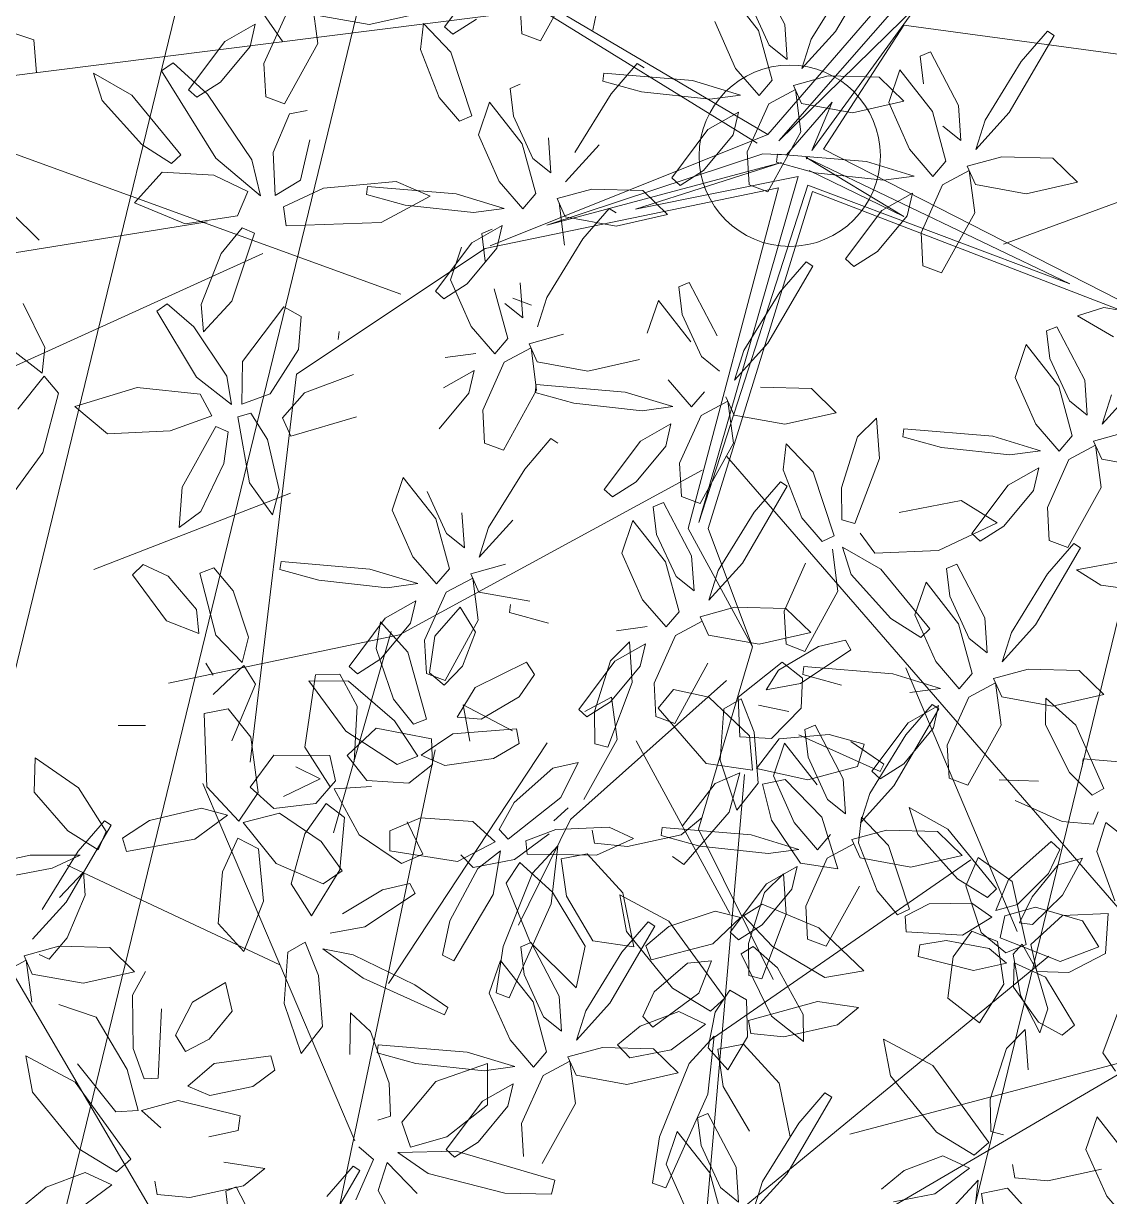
# Model space of a CAD drawing. Header units: millimetres. Extents: x 4980 to 19099, y 3891 to 5773.
# Drawn here: x 10941.43 to 10972.19, y 5034.11 to 5067.31 of the extents above; entities that cross this region are included whole.
import ezdxf

# ---------------------------------------------------------------- set-up
doc = ezdxf.new("R2010")
doc.units = ezdxf.units.MM
doc.layers.add('no3_ahşap gorunus on kalın', color=34, linetype='Continuous', lineweight=20)
doc.layers.add('no3_ölçü tefriş', color=252, linetype='Continuous', lineweight=0)

# ---------------------------------------------------------------- blocks, each defined once
blk = doc.blocks.new('p34')
at = {"color": 44}
for p, q in [((1694.436, -14137.067), (1688.808, -14122.302)), ((1685.654, -14135.103), (1687.026, -14122.623)), ((1691.802, -14130.168), (1697.552, -14123.652)), ((1686.342, -14129.293), (1684.107, -14123.977)), ((1685.85, -14131.036), (1680.9, -14124.728)), ((1694.72, -14136.809), (1705.34, -14126.519)), ((1679.44, -14133.399), (1676.031, -14128.502)), ((1705.965, -14135.169), (1707.275, -14128.65)), ((1676.283, -14137.346), (1673.404, -14131.319)), ((1701.623, -14138.41), (1710.428, -14131.837)), ((1682.755, -14132.766), (1671.775, -14134.094)), ((1687.482, -14137.116), (1682.755, -14132.766)), ((1676.318, -14137.098), (1670.396, -14136.858)), ((1692.198, -14143.891), (1694.497, -14136.818)), ((1692.508, -14144.125), (1694.72, -14136.809)), ((1691.114, -14144.782), (1687.482, -14137.116)), ((1692.508, -14144.125), (1687.589, -14137.234)), ((1682.842, -14144.569), (1676.283, -14137.346)), ((1694.199, -14138.612), (1712.916, -14138.004)), ((1706.176, -14138.29), (1713.856, -14141.038)), ((1691.944, -14144.122), (1688.533, -14138.654)), ((1688.533, -14138.654), (1691.834, -14144.693)), ((1691.834, -14144.693), (1689.564, -14140.991)), ((1689.564, -14140.991), (1691.56, -14145.247)), ((1677.216, -14146.653), (1672.35, -14143.293)), ((1710.391, -14147.209), (1714.509, -14143.47)), ((1692.072, -14144.782), (1691.944, -14144.122)), ((1692.508, -14144.125), (1701.348, -14148.674)), ((1681.141, -14144.583), (1678.323, -14147.141)), ((1691.114, -14144.782), (1681.141, -14144.583)), ((1692.412, -14144.474), (1697.09, -14147.395)), ((1700.697, -14148.791), (1692.412, -14144.474)), ((1691.56, -14145.247), (1681.376, -14144.838)), ((1681.376, -14144.838), (1691.38, -14145.568)), ((1693.827, -14145.686), (1692.072, -14144.782)), ((1683.379, -14145.161), (1673.489, -14159.11)), ((1681.275, -14145.128), (1678.323, -14147.141)), ((1691.245, -14145.741), (1681.275, -14145.128)), ((1690.433, -14153.439), (1692.127, -14145.361)), ((1691.38, -14145.568), (1690.433, -14153.439)), ((1692.127, -14145.361), (1691.165, -14148.417)), ((1691.165, -14148.417), (1691.795, -14145.506)), ((1697.09, -14147.395), (1692.365, -14145.451)), ((1692.365, -14145.451), (1693.827, -14145.686)), ((1689.745, -14157.312), (1691.245, -14145.741)), ((1692.477, -14145.759), (1689.745, -14157.312)), ((1696.426, -14147.139), (1692.477, -14145.759)), ((1672.948, -14146.882), (1669.312, -14149.94)), ((1678.323, -14147.141), (1672.948, -14146.882)), ((1701.348, -14148.674), (1714.309, -14146.676)), ((1696.426, -14147.139), (1697.633, -14158.576)), ((1709.373, -14159.799), (1697.468, -14147.471)), ((1706.751, -14147.489), (1713.483, -14153.476)), ((1701.586, -14148.938), (1711.355, -14156.272)), ((1678.77, -14151.506), (1672.265, -14156.333)), ((1691.075, -14151.353), (1700.732, -14165.701)), ((1705.13, -14151.986), (1709.373, -14159.799))]:
    blk.add_line(p, q, dxfattribs=at)
at = {"color": 68}
for p, q in [((1690.238, -14122.735), (1690.186, -14123.299)), ((1690.186, -14123.299), (1689.295, -14123.599)), ((1684.711, -14124.793), (1685.284, -14123.84)), ((1681.074, -14125.768), (1681.519, -14124.785)), ((1682.866, -14124.778), (1681.801, -14125.667)), ((1688.976, -14125.589), (1689.667, -14125.164)), ((1689.667, -14125.164), (1689.325, -14126.37)), ((1707.299, -14127.572), (1706.194, -14125.302)), ((1678.903, -14126.316), (1677.269, -14125.649)), ((1679.922, -14125.339), (1681.012, -14125.841)), ((1681.801, -14125.667), (1681.074, -14125.768)), ((1688.029, -14126.973), (1688.976, -14125.589)), ((1681.012, -14125.841), (1680.639, -14126.347)), ((1680.639, -14126.347), (1678.903, -14126.316)), ((1689.325, -14126.37), (1688.013, -14128.112)), ((1706.287, -14126.49), (1707.094, -14128.259)), ((1680.385, -14126.889), (1679.849, -14127.968)), ((1681.324, -14128.47), (1680.385, -14126.889)), ((1687.712, -14127.922), (1688.029, -14126.973)), ((1686.147, -14128.698), (1686.38, -14127.164)), ((1686.38, -14127.164), (1687.41, -14127.715)), ((1688.155, -14129.106), (1690.188, -14127.026)), ((1690.491, -14127.284), (1689.854, -14128.445)), ((1690.188, -14127.026), (1690.491, -14127.284)), ((1703.816, -14127.522), (1704.388, -14128.161)), ((1679.849, -14127.968), (1680.352, -14129.678)), ((1687.41, -14127.715), (1687.674, -14129.158)), ((1688.013, -14128.112), (1687.712, -14127.922)), ((1691.425, -14128.564), (1689.852, -14127.893)), ((1704.388, -14128.161), (1703.265, -14128.596)), ((1704.492, -14128.078), (1704.044, -14128.424)), ((1704.987, -14128.966), (1704.492, -14128.078)), ((1705.009, -14128.198), (1706.251, -14128.874)), ((1681.564, -14130.257), (1681.324, -14128.47)), ((1682.001, -14130.04), (1683.549, -14128.504)), ((1683.549, -14128.504), (1683.82, -14128.736)), ((1692.105, -14129.288), (1691.425, -14128.564)), ((1704.044, -14128.424), (1704.133, -14129.884)), ((1704.632, -14128.476), (1704.57, -14128.785)), ((1683.82, -14128.736), (1683.369, -14129.629)), ((1686.713, -14130.086), (1686.147, -14128.698)), ((1687.417, -14130.585), (1688.155, -14129.106)), ((1687.674, -14129.158), (1687.45, -14130.202)), ((1675.098, -14130.847), (1676.139, -14129.606)), ((1676.139, -14129.606), (1676.493, -14129.832)), ((1683.369, -14129.629), (1682.233, -14130.863)), ((1703.386, -14129.355), (1703.285, -14130.469)), ((1676.493, -14129.832), (1676.343, -14130.589)), ((1680.352, -14129.678), (1681.042, -14130.723)), ((1684.031, -14129.676), (1683.299, -14129.929)), ((1683.299, -14129.929), (1684.331, -14130.496)), ((1685.572, -14129.886), (1684.031, -14129.676)), ((1686.415, -14130.294), (1685.572, -14129.886)), ((1681.042, -14130.723), (1681.564, -14130.257)), ((1681.489, -14131.185), (1682.001, -14130.04)), ((1686.349, -14130.665), (1686.415, -14130.294)), ((1687.45, -14130.202), (1686.713, -14130.086)), ((1677.758, -14130.572), (1678.887, -14130.385)), ((1678.339, -14131.055), (1677.758, -14130.572)), ((1678.887, -14130.385), (1680.781, -14130.901)), ((1684.331, -14130.496), (1686.349, -14130.665)), ((1680.781, -14130.901), (1680.717, -14131.273)), ((1682.233, -14130.863), (1681.489, -14131.185)), ((1679.813, -14131.374), (1678.339, -14131.055)), ((1680.717, -14131.273), (1679.813, -14131.374)), ((1681.564, -14131.465), (1682.739, -14131.196)), ((1682.739, -14131.196), (1684.522, -14131.968)), ((1679.451, -14132.209), (1681.192, -14131.446)), ((1681.192, -14131.446), (1681.376, -14131.775)), ((1682.039, -14132.18), (1681.564, -14131.465)), ((1681.376, -14131.775), (1680.764, -14132.41)), ((1684.522, -14131.968), (1684.374, -14132.515)), ((1678.724, -14133.05), (1679.451, -14132.209)), ((1683.445, -14132.658), (1682.039, -14132.18)), ((1680.764, -14132.41), (1679.462, -14133.069)), ((1684.374, -14132.515), (1683.445, -14132.658)), ((1681.018, -14133.025), (1681.463, -14132.675)), ((1681.463, -14132.675), (1682.293, -14133.116)), ((1679.462, -14133.069), (1678.724, -14133.05)), ((1681.985, -14134.71), (1681.018, -14133.025)), ((1682.293, -14133.116), (1683.135, -14134.34))]:
    blk.add_line(p, q, dxfattribs=at)
at = {"color": 66}
for p, q in [((1709.056, -14127.259), (1708.222, -14128.44)), ((1710.011, -14127.055), (1709.056, -14127.259)), ((1709.476, -14128.448), (1710.011, -14127.055)), ((1707.641, -14128.944), (1707.299, -14127.572)), ((1689.852, -14127.893), (1689.702, -14128.17)), ((1689.702, -14128.17), (1690.272, -14128.717)), ((1707.732, -14128.861), (1705.883, -14128.258)), ((1707.094, -14128.259), (1707.641, -14128.944)), ((1689.854, -14128.445), (1688.351, -14130.104)), ((1708.222, -14128.44), (1707.903, -14129.405)), ((1708.46, -14129.501), (1709.476, -14128.448)), ((1690.272, -14128.717), (1691.453, -14129.294)), ((1700.797, -14129.224), (1701.756, -14128.794)), ((1701.756, -14128.794), (1701.364, -14130.323)), ((1704.57, -14128.785), (1705.276, -14129.141)), ((1705.293, -14130.379), (1704.987, -14128.966)), ((1706.251, -14128.874), (1708.67, -14129.595)), ((1707.196, -14129.148), (1706.333, -14128.656)), ((1708.746, -14129.378), (1707.732, -14128.861)), ((1691.453, -14129.294), (1692.105, -14129.288)), ((1699.551, -14130.874), (1700.797, -14129.224)), ((1705.276, -14129.141), (1706.574, -14129.345)), ((1706.574, -14129.345), (1707.196, -14129.148)), ((1707.903, -14129.405), (1708.46, -14129.501)), ((1708.67, -14129.595), (1708.746, -14129.378)), ((1690.18, -14130.065), (1691.078, -14129.79)), ((1691.078, -14129.79), (1692.539, -14130.062)), ((1698.284, -14130.237), (1697.617, -14129.738)), ((1672.087, -14130.966), (1671.902, -14130.222)), ((1688.351, -14130.104), (1687.417, -14130.585)), ((1690.112, -14130.628), (1690.18, -14130.065)), ((1698.948, -14131.205), (1698.284, -14130.237)), ((1708.045, -14130.193), (1708.391, -14129.995)), ((1708.844, -14131.988), (1708.045, -14130.193)), ((1708.391, -14129.995), (1709.057, -14130.621)), ((1676.343, -14130.589), (1675.616, -14131.594)), ((1688.696, -14130.645), (1687.526, -14130.988)), ((1689.872, -14130.835), (1688.696, -14130.645)), ((1691.987, -14131.136), (1690.112, -14130.628)), ((1709.057, -14130.621), (1709.746, -14131.962)), ((1674.972, -14131.821), (1675.098, -14130.847)), ((1690.074, -14131.295), (1689.872, -14130.835)), ((1693.111, -14130.701), (1691.987, -14131.136)), ((1692.766, -14130.964), (1692.855, -14132.424)), ((1699.174, -14132.068), (1699.551, -14130.874)), ((1686.764, -14131.488), (1687.271, -14131.287)), ((1687.271, -14131.287), (1688.052, -14132.266)), ((1687.526, -14130.988), (1688.114, -14131.581)), ((1697.846, -14131.243), (1698.783, -14132.024)), ((1698.783, -14132.024), (1698.948, -14131.205)), ((1675.616, -14131.594), (1674.972, -14131.821)), ((1675.044, -14132.3), (1676.639, -14131.445)), ((1676.639, -14131.445), (1676.878, -14131.79)), ((1687.498, -14134.079), (1686.764, -14131.488)), ((1688.114, -14131.581), (1689.287, -14131.57)), ((1676.878, -14131.79), (1676.379, -14132.479)), ((1674.2, -14132.216), (1673.92, -14132.499)), ((1674.467, -14133.211), (1675.044, -14132.3)), ((1688.052, -14132.266), (1688.726, -14134.221)), ((1699.623, -14132.377), (1699.174, -14132.068)), ((1673.386, -14132.626), (1674.396, -14133.275)), ((1676.379, -14132.479), (1675.201, -14133.212)), ((1674.396, -14133.275), (1673.956, -14133.724)), ((1675.201, -14133.212), (1674.467, -14133.211)), ((1673.956, -14133.724), (1672.241, -14133.452)), ((1677.272, -14133.626), (1677.241, -14134.764)), ((1677.501, -14133.601), (1677.272, -14133.626)), ((1677.89, -14136.095), (1677.501, -14133.601)), ((1688.166, -14133.487), (1688.136, -14134.625)), ((1688.395, -14133.462), (1688.166, -14133.487)), ((1688.785, -14135.956), (1688.395, -14133.462)), ((1684.219, -14133.661), (1683.99, -14133.686)), ((1688.549, -14135.256), (1687.498, -14134.079)), ((1688.726, -14134.221), (1688.549, -14135.256)), ((1688.136, -14134.625), (1688.387, -14136.553)), ((1677.241, -14134.764), (1677.493, -14136.692)), ((1671.792, -14136.131), (1671.058, -14135.243)), ((1671.638, -14136.465), (1672.554, -14135.503)), ((1671.951, -14135.381), (1671.792, -14136.131)), ((1672.554, -14135.503), (1674.621, -14135.305)), ((1674.621, -14135.305), (1674.8, -14135.974)), ((1670.178, -14136.083), (1671.155, -14136.461)), ((1674.8, -14135.974), (1674.036, -14136.66)), ((1675.075, -14136.176), (1674.925, -14136.453)), ((1676.648, -14136.847), (1675.075, -14136.176)), ((1677.814, -14137.507), (1677.89, -14136.095)), ((1670.508, -14137.585), (1671.613, -14136.585)), ((1671.155, -14136.461), (1670.892, -14137.062)), ((1671.613, -14136.585), (1671.927, -14137.595)), ((1674.925, -14136.453), (1675.495, -14137.001)), ((1679.661, -14136.312), (1678.517, -14137.197)), ((1680.634, -14136.398), (1679.661, -14136.312)), ((1679.714, -14137.573), (1680.634, -14136.398)), ((1672.054, -14137.426), (1672.614, -14136.724)), ((1674.036, -14136.66), (1672.481, -14136.956)), ((1672.614, -14136.724), (1673.558, -14137.339)), ((1677.328, -14137.572), (1676.648, -14136.847)), ((1677.493, -14136.692), (1677.814, -14137.507)), ((1675.495, -14137.001), (1676.676, -14137.578)), ((1678.517, -14137.197), (1677.929, -14138.025)), ((1680.409, -14137.146), (1679.38, -14137.964)), ((1672.267, -14138.604), (1672.054, -14137.426)), ((1673.558, -14137.339), (1673.639, -14138.924)), ((1676.676, -14137.578), (1677.328, -14137.572)), ((1678.433, -14138.281), (1679.714, -14137.573)), ((1675.403, -14138.349), (1676.301, -14138.074)), ((1676.301, -14138.074), (1677.762, -14138.346)), ((1677.929, -14138.025), (1678.433, -14138.281)), ((1679.38, -14137.964), (1679.105, -14138.555)), ((1679.105, -14138.555), (1680.052, -14138.253)), ((1675.335, -14138.911), (1675.403, -14138.349)), ((1677.762, -14138.346), (1678.334, -14138.985)), ((1673.639, -14138.924), (1672.934, -14139.129)), ((1677.21, -14139.42), (1675.335, -14138.911)), ((1678.437, -14138.902), (1677.989, -14139.247)), ((1678.932, -14139.79), (1678.437, -14138.902)), ((1678.334, -14138.985), (1677.21, -14139.42)), ((1677.989, -14139.247), (1678.078, -14140.708)), ((1679.829, -14139.082), (1678.955, -14139.021)), ((1678.955, -14139.021), (1680.196, -14139.698)), ((1673.828, -14140.004), (1674.787, -14139.573)), ((1674.787, -14139.573), (1674.396, -14141.103)), ((1677.63, -14140.231), (1677.599, -14141.368)), ((1677.859, -14140.206), (1677.63, -14140.231))]:
    blk.add_line(p, q, dxfattribs=at)
at = {"color": 64}
for p, q in [((1704.133, -14129.884), (1704.797, -14131.22)), ((1700.821, -14131.648), (1701.878, -14130.272)), ((1701.364, -14130.323), (1699.623, -14132.377)), ((1703.285, -14130.469), (1702.057, -14131.672)), ((1704.797, -14131.22), (1705.293, -14130.379)), ((1702.674, -14131.693), (1704.136, -14131.323)), ((1704.136, -14131.323), (1704.878, -14131.515)), ((1710.362, -14131.973), (1712.36, -14131.405)), ((1712.36, -14131.405), (1712.656, -14132.03)), ((1701.005, -14132.25), (1700.821, -14131.648)), ((1702.057, -14131.672), (1701.005, -14132.25)), ((1701.915, -14132.202), (1702.674, -14131.693)), ((1709.636, -14133.084), (1710.362, -14131.973)), ((1709.746, -14131.962), (1709.726, -14132.729)), ((1702.029, -14132.583), (1701.915, -14132.202)), ((1703.958, -14132.208), (1702.029, -14132.583)), ((1709.726, -14132.729), (1708.844, -14131.988)), ((1712.656, -14132.03), (1712.029, -14132.843)), ((1692.855, -14132.424), (1693.519, -14133.76)), ((1700.676, -14132.987), (1701.027, -14132.343)), ((1701.027, -14132.343), (1701.553, -14133.285)), ((1702.946, -14133.155), (1703.323, -14132.77)), ((1703.323, -14132.77), (1704.345, -14133.016)), ((1712.029, -14132.843), (1710.553, -14133.415)), ((1699.172, -14133.181), (1698.827, -14133.333)), ((1701.553, -14133.285), (1701.542, -14135.094)), ((1703.439, -14133.722), (1702.946, -14133.155)), ((1704.345, -14133.016), (1705.111, -14133.791)), ((1706.084, -14134.092), (1706.68, -14133.201)), ((1706.68, -14133.201), (1708.13, -14132.973)), ((1708.13, -14132.973), (1709.159, -14133.168)), ((1708.726, -14134.39), (1709.632, -14133.207)), ((1709.159, -14133.168), (1709.009, -14133.807)), ((1709.632, -14133.207), (1710.124, -14134.144)), ((1710.553, -14133.415), (1709.636, -14133.084)), ((1710.218, -14133.955), (1710.642, -14133.163)), ((1710.642, -14133.163), (1711.681, -14133.597)), ((1698.827, -14133.333), (1698.959, -14134.26)), ((1701.9, -14134.124), (1702.007, -14133.45)), ((1702.007, -14133.45), (1702.804, -14134.026)), ((1711.681, -14133.597), (1712.048, -14135.141)), ((1692.515, -14134.003), (1693.247, -14133.916)), ((1693.247, -14133.916), (1692.648, -14134.852)), ((1704.364, -14134.167), (1703.439, -14133.722)), ((1705.111, -14133.791), (1704.364, -14134.167)), ((1709.009, -14133.807), (1707.601, -14134.295)), ((1710.641, -14135.074), (1710.218, -14133.955)), ((1691.321, -14134.842), (1692.515, -14134.003)), ((1698.959, -14134.26), (1699.644, -14135.657)), ((1702.436, -14135.243), (1701.9, -14134.124)), ((1702.804, -14134.026), (1703.397, -14135.533)), ((1707.601, -14134.295), (1706.084, -14134.092)), ((1710.124, -14134.144), (1709.626, -14135.48)), ((1712.824, -14135.418), (1713.963, -14134.069)), ((1713.963, -14134.069), (1714.22, -14135.158)), ((1693.301, -14134.514), (1693.151, -14134.791)), ((1694.874, -14135.185), (1693.301, -14134.514)), ((1701.126, -14135.14), (1700.758, -14134.372)), ((1708.476, -14135.818), (1708.726, -14134.39)), ((1690.806, -14135.558), (1691.321, -14134.842)), ((1692.648, -14134.852), (1691.036, -14135.857)), ((1693.151, -14134.791), (1693.721, -14135.339)), ((1700.262, -14136.123), (1700.157, -14134.95)), ((1699.374, -14135.205), (1698.635, -14135.483)), ((1699.56, -14135.459), (1699.374, -14135.205)), ((1701.542, -14135.094), (1701.126, -14135.14)), ((1703.03, -14135.736), (1702.436, -14135.243)), ((1711.392, -14135.47), (1710.641, -14135.074)), ((1712.048, -14135.141), (1711.392, -14135.47)), ((1714.22, -14135.158), (1713.439, -14136.689)), ((1691.036, -14135.857), (1690.806, -14135.558)), ((1698.277, -14136.591), (1699.56, -14135.459)), ((1703.397, -14135.533), (1703.03, -14135.736)), ((1704.923, -14135.551), (1703.665, -14136.352)), ((1706.366, -14135.309), (1704.923, -14135.551)), ((1706.757, -14135.718), (1706.366, -14135.309)), ((1709.626, -14135.48), (1708.962, -14136.255)), ((1712.258, -14137.059), (1712.824, -14135.418)), ((1688.709, -14137.368), (1688.785, -14135.956)), ((1699.644, -14135.657), (1700.262, -14136.123)), ((1705.927, -14136.303), (1706.757, -14135.718)), ((1708.962, -14136.255), (1708.476, -14135.818)), ((1714.03, -14136.513), (1715.299, -14135.697)), ((1715.299, -14135.697), (1716.064, -14135.644)), ((1716.064, -14135.644), (1715.411, -14136.594)), ((1667.963, -14136.813), (1668.711, -14136.044)), ((1668.711, -14136.044), (1670.178, -14136.083)), ((1685.969, -14136.037), (1685.82, -14136.314)), ((1687.543, -14136.708), (1685.969, -14136.037)), ((1690.556, -14136.173), (1689.412, -14137.057)), ((1691.529, -14136.259), (1690.556, -14136.173)), ((1690.608, -14137.433), (1691.529, -14136.259)), ((1686.38, -14136.372), (1685.235, -14137.256)), ((1685.82, -14136.314), (1686.39, -14136.862)), ((1687.352, -14136.458), (1686.38, -14136.372)), ((1688.387, -14136.553), (1688.709, -14137.368)), ((1693.628, -14136.687), (1694.527, -14136.412)), ((1703.665, -14136.352), (1704.553, -14136.756)), ((1704.553, -14136.756), (1705.927, -14136.303)), ((1707.172, -14136.345), (1707.573, -14137.254)), ((1708.711, -14137.493), (1707.789, -14136.556)), ((1713.472, -14137.236), (1714.03, -14136.513)), ((1715.411, -14136.594), (1713.702, -14137.561)), ((1669.418, -14137.287), (1667.963, -14136.813)), ((1684.046, -14137.631), (1683.366, -14136.907)), ((1684.211, -14136.752), (1684.532, -14137.567)), ((1686.39, -14136.862), (1687.571, -14137.439)), ((1687.867, -14136.927), (1687.127, -14137.206)), ((1688.223, -14137.432), (1687.543, -14136.708)), ((1688.052, -14137.181), (1687.867, -14136.927)), ((1692.043, -14136.728), (1691.304, -14137.007)), ((1692.229, -14136.982), (1692.043, -14136.728)), ((1693.561, -14137.249), (1693.628, -14136.687)), ((1713.439, -14136.689), (1712.625, -14137.57)), ((1670.892, -14137.062), (1669.418, -14137.287)), ((1682.213, -14137.061), (1683.394, -14137.637)), ((1685.235, -14137.256), (1684.647, -14138.085)), ((1689.412, -14137.057), (1688.823, -14137.886)), ((1691.304, -14137.007), (1690.275, -14137.825)), ((1695.436, -14137.758), (1693.561, -14137.249)), ((1712.625, -14137.57), (1712.258, -14137.059)), ((1713.702, -14137.561), (1713.472, -14137.236)), ((1714.988, -14137.328), (1716.034, -14137.236)), ((1716.034, -14137.236), (1717.007, -14137.729)), ((1670.004, -14138.943), (1670.508, -14137.585)), ((1687.571, -14137.439), (1688.223, -14137.432)), ((1689.328, -14138.142), (1690.608, -14137.433)), ((1705.114, -14137.437), (1703.966, -14137.697)), ((1709.066, -14138.199), (1708.711, -14137.493)), ((1709.83, -14137.432), (1710.381, -14137.303)), ((1709.994, -14139.368), (1709.83, -14137.432)), ((1710.381, -14137.303), (1710.947, -14138.053)), ((1714.752, -14137.813), (1714.988, -14137.328)), ((1683.394, -14137.637), (1684.046, -14137.631)), ((1685.151, -14138.341), (1686.432, -14137.632)), ((1688.823, -14137.886), (1689.328, -14138.142)), ((1690.275, -14137.825), (1690, -14138.416)), ((1712.547, -14138.374), (1712.675, -14137.652)), ((1712.675, -14137.652), (1713.472, -14138.378)), ((1715.4, -14138.193), (1714.752, -14137.813)), ((1682.121, -14138.409), (1683.019, -14138.134)), ((1683.019, -14138.134), (1684.48, -14138.406)), ((1684.647, -14138.085), (1685.151, -14138.341)), ((1686.098, -14138.024), (1685.823, -14138.615)), ((1686.23, -14138.772), (1686.297, -14138.21)), ((1690, -14138.416), (1690.946, -14138.114)), ((1698.422, -14138.035), (1700.841, -14138.756)), ((1700.917, -14138.539), (1699.903, -14138.022)), ((1708.833, -14138.411), (1709.066, -14138.199)), ((1710.947, -14138.053), (1711.192, -14139.518)), ((1716.419, -14138.322), (1715.4, -14138.193)), ((1672.934, -14139.129), (1672.267, -14138.604)), ((1682.053, -14138.971), (1682.121, -14138.409)), ((1684.48, -14138.406), (1685.052, -14139.045)), ((1685.823, -14138.615), (1686.77, -14138.313)), ((1700.841, -14138.756), (1700.917, -14138.539)), ((1701.487, -14138.568), (1701.24, -14139.054)), ((1713.064, -14139.662), (1712.547, -14138.374)), ((1713.472, -14138.378), (1714.037, -14140.097)), ((1714.068, -14139.064), (1713.956, -14138.391)), ((1713.956, -14138.391), (1714.894, -14138.684)), ((1670.402, -14139.461), (1670.004, -14138.943)), ((1671.196, -14138.819), (1670.402, -14139.461)), ((1689.228, -14138.846), (1688.105, -14139.281)), ((1689.332, -14138.763), (1688.884, -14139.108)), ((1689.827, -14139.65), (1689.332, -14138.763)), ((1689.849, -14138.882), (1691.091, -14139.558)), ((1692.572, -14139.545), (1690.723, -14138.943)), ((1701.24, -14139.054), (1700.006, -14138.839)), ((1702.343, -14138.908), (1702.54, -14139.23)), ((1714.894, -14138.684), (1715.935, -14139.924)), ((1681.677, -14139.685), (1679.829, -14139.082)), ((1683.928, -14139.48), (1682.053, -14138.971)), ((1685.052, -14139.045), (1683.928, -14139.48)), ((1685.155, -14138.962), (1684.708, -14139.307)), ((1685.65, -14139.849), (1685.155, -14138.962)), ((1686.547, -14139.142), (1685.673, -14139.081)), ((1688.396, -14139.744), (1686.547, -14139.142)), ((1688.884, -14139.108), (1688.973, -14140.569)), ((1692.867, -14139.229), (1692.836, -14140.366)), ((1693.096, -14139.204), (1692.867, -14139.229)), ((1693.485, -14141.698), (1693.096, -14139.204)), ((1702.54, -14139.23), (1703.441, -14138.976)), ((1714.932, -14139.954), (1714.068, -14139.064)), ((1683.85, -14139.46), (1683.819, -14140.597)), ((1684.079, -14139.435), (1683.85, -14139.46)), ((1684.468, -14141.929), (1684.079, -14139.435)), ((1684.708, -14139.307), (1684.796, -14140.768)), ((1693.586, -14140.062), (1692.572, -14139.545)), ((1700.415, -14139.392), (1699.544, -14140.179)), ((1701.248, -14139.447), (1700.415, -14139.392)), ((1700.599, -14140.479), (1701.248, -14139.447)), ((1701.826, -14139.985), (1702.454, -14139.583)), ((1710.787, -14140.275), (1709.994, -14139.368)), ((1711.192, -14139.518), (1710.787, -14140.275)), ((1682.691, -14140.201), (1681.677, -14139.685)), ((1689.409, -14140.261), (1688.396, -14139.744)), ((1690.133, -14141.064), (1689.827, -14139.65)), ((1701.216, -14140.656), (1701.596, -14139.676)), ((1701.596, -14139.676), (1702.024, -14141.273)), ((1713.656, -14140.273), (1713.064, -14139.662)), ((1682.615, -14140.419), (1682.691, -14140.201)), ((1689.333, -14140.479), (1689.409, -14140.261)), ((1702.35, -14140.915), (1701.826, -14139.985)), ((1714.037, -14140.097), (1713.656, -14140.273)), ((1670.648, -14140.517), (1670.379, -14140.941)), ((1683.819, -14140.597), (1684.07, -14142.525)), ((1688.973, -14140.569), (1689.637, -14141.905)), ((1710.947, -14140.612), (1711.149, -14140.294)), ((1711.149, -14140.294), (1711.999, -14140.532)), ((1711.999, -14140.532), (1713.196, -14141.367)), ((1684.796, -14140.768), (1685.46, -14142.104)), ((1712.444, -14141.783), (1710.947, -14140.612)), ((1670.379, -14140.941), (1670.877, -14142.023)), ((1689.637, -14141.905), (1690.133, -14141.064)), ((1670.877, -14142.023), (1671.814, -14142.803)), ((1681.653, -14142.01), (1681.503, -14142.287)), ((1683.226, -14142.681), (1681.653, -14142.01)), ((1687.212, -14142.232), (1686.239, -14142.146)), ((1686.291, -14143.406), (1687.212, -14142.232)), ((1667.041, -14142.803), (1667.087, -14142.407)), ((1667.087, -14142.407), (1668.406, -14142.289)), ((1668.406, -14142.289), (1670.62, -14142.611)), ((1672.35, -14143.293), (1669.101, -14142.57)), ((1681.503, -14142.287), (1682.073, -14142.834)), ((1669.901, -14143.33), (1667.041, -14142.803)), ((1670.62, -14142.611), (1671.541, -14143.118)), ((1672.654, -14143.156), (1672.205, -14142.847)), ((1675.433, -14142.781), (1675.283, -14143.058)), ((1677.006, -14143.452), (1675.433, -14142.781)), ((1680.019, -14142.917), (1678.875, -14143.801)), ((1680.992, -14143.003), (1680.019, -14142.917)), ((1682.073, -14142.834), (1683.254, -14143.411)), ((1683.906, -14143.405), (1683.226, -14142.681)), ((1687.726, -14142.701), (1686.987, -14142.979)), ((1687.912, -14142.955), (1687.726, -14142.701)), ((1671.541, -14143.118), (1669.901, -14143.33)), ((1675.283, -14143.058), (1675.853, -14143.606)), ((1675.419, -14142.964), (1675.992, -14143.603)), ((1680.071, -14144.177), (1680.992, -14143.003)), ((1686.987, -14142.979), (1685.958, -14143.797)), ((1686.629, -14144.086), (1687.912, -14142.955)), ((1670.213, -14143.7), (1671.205, -14143.304)), ((1671.205, -14143.304), (1671.52, -14143.981)), ((1674.868, -14144.038), (1672.993, -14143.53)), ((1677.686, -14144.176), (1677.006, -14143.452)), ((1677.85, -14143.296), (1678.172, -14144.111)), ((1681.506, -14143.472), (1680.767, -14143.75)), ((1681.692, -14143.726), (1681.506, -14143.472)), ((1669.162, -14144.725), (1670.213, -14143.7)), ((1675.992, -14143.603), (1674.868, -14144.038)), ((1675.853, -14143.606), (1677.034, -14144.182)), ((1678.875, -14143.801), (1678.287, -14144.63)), ((1680.767, -14143.75), (1679.738, -14144.568)), ((1680.409, -14144.857), (1681.692, -14143.726)), ((1671.52, -14143.981), (1670.683, -14145.224)), ((1672.203, -14143.96), (1671.858, -14144.112)), ((1671.858, -14144.112), (1671.99, -14145.039)), ((1677.034, -14144.182), (1677.686, -14144.176)), ((1678.791, -14144.886), (1680.071, -14144.177)), ((1679.738, -14144.568), (1679.463, -14145.16)), ((1669.279, -14145.887), (1669.162, -14144.725)), ((1675.76, -14144.954), (1676.659, -14144.679)), ((1676.659, -14144.679), (1678.119, -14144.95)), ((1678.287, -14144.63), (1678.791, -14144.886)), ((1679.463, -14145.16), (1680.409, -14144.857)), ((1670.683, -14145.224), (1669.279, -14145.887)), ((1671.99, -14145.039), (1672.675, -14146.436)), ((1675.693, -14145.516), (1675.76, -14144.954)), ((1678.119, -14144.95), (1678.692, -14145.59)), ((1677.568, -14146.025), (1675.693, -14145.516)), ((1678.795, -14145.506), (1678.347, -14145.852)), ((1679.29, -14146.394), (1678.795, -14145.506)), ((1672.521, -14145.896), (1672.49, -14147.033)), ((1672.75, -14145.871), (1672.521, -14145.896)), ((1673.139, -14148.365), (1672.75, -14145.871)), ((1678.347, -14145.852), (1678.436, -14147.313)), ((1680.187, -14145.686), (1679.313, -14145.626)), ((1679.313, -14145.626), (1680.554, -14146.302)), ((1669.034, -14146.453), (1669.379, -14146.214)), ((1669.379, -14146.214), (1670.068, -14146.713)), ((1669.889, -14148.048), (1669.034, -14146.453)), ((1672.675, -14146.436), (1673.293, -14146.902)), ((1679.596, -14147.808), (1679.29, -14146.394)), ((1668.178, -14146.749), (1669.183, -14147.476)), ((1670.068, -14146.713), (1670.801, -14147.891)), ((1676.427, -14146.768), (1674.984, -14147.01)), ((1676.818, -14147.177), (1676.427, -14146.768)), ((1672.49, -14147.033), (1672.742, -14148.961)), ((1674.984, -14147.01), (1673.725, -14147.811)), ((1675.987, -14147.762), (1676.818, -14147.177)), ((1669.183, -14147.476), (1669.41, -14148.12)), ((1670.801, -14147.891), (1670.8, -14148.625)), ((1673.725, -14147.811), (1674.614, -14148.215)), ((1674.614, -14148.215), (1675.987, -14147.762)), ((1676.785, -14148.579), (1676.753, -14147.704)), ((1677.85, -14148.015), (1677.233, -14147.804)), ((1677.233, -14147.804), (1677.633, -14148.713)), ((1670.8, -14148.625), (1669.889, -14148.048)), ((1670.324, -14148.446), (1670.175, -14148.723)), ((1671.898, -14149.117), (1670.324, -14148.446)), ((1673.063, -14149.776), (1673.139, -14148.365)), ((1670.175, -14148.723), (1670.744, -14149.27)), ((1670.216, -14149.706), (1670.864, -14148.697)), ((1670.864, -14148.697), (1671.313, -14149.137)), ((1674.911, -14148.582), (1673.766, -14149.466)), ((1675.883, -14148.668), (1674.911, -14148.582)), ((1674.963, -14149.842), (1675.883, -14148.668)), ((1671.313, -14149.137), (1671.041, -14150.851)), ((1672.577, -14149.841), (1671.898, -14149.117)), ((1672.742, -14148.961), (1673.063, -14149.776)), ((1676.398, -14149.137), (1675.658, -14149.415)), ((1676.212, -14149.009), (1675.749, -14151.491)), ((1670.744, -14149.27), (1671.925, -14149.847)), ((1673.766, -14149.466), (1673.178, -14150.295)), ((1675.658, -14149.415), (1674.63, -14150.233)), ((1671.925, -14149.847), (1672.577, -14149.841)), ((1674.63, -14150.233), (1674.355, -14150.825)), ((1671.551, -14150.344), (1673.011, -14150.615)), ((1673.178, -14150.295), (1673.683, -14150.55)), ((1674.355, -14150.825), (1675.301, -14150.522)), ((1673.011, -14150.615), (1673.583, -14151.255)), ((1673.687, -14151.171), (1673.239, -14151.517)), ((1674.182, -14152.059), (1673.687, -14151.171)), ((1673.239, -14151.517), (1673.327, -14152.977))]:
    blk.add_line(p, q, dxfattribs=at)
at = {"color": 62}
for p, q in [((1706.693, -14136.245), (1706.151, -14137.55)), ((1706.725, -14137.12), (1706.693, -14136.245)), ((1706.32, -14139.022), (1706.725, -14137.12)), ((1707.573, -14137.254), (1708.833, -14138.411)), ((1704.734, -14138.111), (1705.114, -14137.437)), ((1706.151, -14137.55), (1705.689, -14140.032)), ((1717.007, -14137.729), (1716.419, -14138.322)), ((1703.441, -14138.976), (1704.734, -14138.111)), ((1704.196, -14138.439), (1704.165, -14139.576)), ((1704.425, -14138.414), (1704.196, -14138.439)), ((1704.814, -14140.908), (1704.425, -14138.414)), ((1705.913, -14140.084), (1706.32, -14139.022)), ((1702.454, -14139.583), (1703.798, -14140.247)), ((1704.165, -14139.576), (1704.416, -14141.504)), ((1707.24, -14139.93), (1707.316, -14139.582)), ((1707.316, -14139.582), (1708.316, -14139.555)), ((1708.316, -14139.555), (1709.94, -14139.971)), ((1709.326, -14140.566), (1707.24, -14139.93)), ((1715.935, -14139.924), (1715.651, -14140.233)), ((1693.51, -14140.28), (1693.586, -14140.062)), ((1703.798, -14140.247), (1704.641, -14141.55)), ((1705.689, -14140.032), (1705.913, -14140.084)), ((1709.94, -14139.971), (1710.576, -14140.474)), ((1715.651, -14140.233), (1714.932, -14139.954)), ((1692.836, -14140.366), (1693.088, -14142.294)), ((1710.576, -14140.474), (1709.326, -14140.566)), ((1701.191, -14142.894), (1701.216, -14140.656)), ((1703.505, -14141.82), (1702.35, -14140.915)), ((1704.738, -14142.319), (1704.814, -14140.908)), ((1709.724, -14140.847), (1708.264, -14141.905)), ((1710.381, -14141.086), (1709.724, -14140.847)), ((1701.999, -14140.989), (1701.849, -14141.266)), ((1701.849, -14141.266), (1702.419, -14141.813)), ((1703.572, -14141.66), (1701.999, -14140.989)), ((1706.585, -14141.125), (1705.441, -14142.009)), ((1707.558, -14141.211), (1706.585, -14141.125)), ((1706.638, -14142.385), (1707.558, -14141.211)), ((1709.787, -14142.189), (1710.381, -14141.086)), ((1710.662, -14141.231), (1711.019, -14141.112)), ((1711.104, -14143.144), (1710.662, -14141.231)), ((1711.019, -14141.112), (1711.537, -14141.86)), ((1702.024, -14141.273), (1701.881, -14144.178)), ((1704.641, -14141.55), (1703.505, -14141.82)), ((1704.416, -14141.504), (1704.738, -14142.319)), ((1713.196, -14141.367), (1713.529, -14142.025)), ((1684.392, -14143.34), (1684.468, -14141.929)), ((1690.67, -14141.779), (1690.521, -14142.056)), ((1692.243, -14142.45), (1690.67, -14141.779)), ((1693.409, -14143.109), (1693.485, -14141.698)), ((1695.257, -14141.915), (1694.112, -14142.799)), ((1702.419, -14141.813), (1703.6, -14142.39)), ((1704.252, -14142.384), (1703.572, -14141.66)), ((1706.976, -14143.065), (1708.258, -14141.934)), ((1708.264, -14141.905), (1707.316, -14143.481)), ((1708.072, -14141.68), (1707.333, -14141.958)), ((1708.258, -14141.934), (1708.072, -14141.68)), ((1711.537, -14141.86), (1711.955, -14143.309)), ((1713.529, -14142.025), (1712.444, -14141.783)), ((1690.521, -14142.056), (1691.09, -14142.603)), ((1695.309, -14143.175), (1696.229, -14142.001)), ((1705.441, -14142.009), (1704.853, -14142.838)), ((1707.333, -14141.958), (1706.304, -14142.776)), ((1708.521, -14143.442), (1709.787, -14142.189)), ((1714.154, -14142.358), (1715.034, -14142.128)), ((1715.034, -14142.128), (1716.539, -14142.232)), ((1716.539, -14142.232), (1717.184, -14142.627)), ((1684.07, -14142.525), (1684.392, -14143.34)), ((1692.923, -14143.174), (1692.243, -14142.45)), ((1693.088, -14142.294), (1693.409, -14143.109)), ((1703.6, -14142.39), (1704.252, -14142.384)), ((1705.357, -14143.093), (1706.638, -14142.385)), ((1714.144, -14142.735), (1714.154, -14142.358)), ((1691.09, -14142.603), (1692.271, -14143.18)), ((1694.112, -14142.799), (1693.524, -14143.628)), ((1696.004, -14142.748), (1694.975, -14143.566)), ((1695.647, -14143.855), (1696.929, -14142.724)), ((1701.483, -14144.185), (1701.191, -14142.894)), ((1702.327, -14143.162), (1703.225, -14142.886)), ((1703.225, -14142.886), (1704.686, -14143.158)), ((1704.853, -14142.838), (1705.357, -14143.093)), ((1706.304, -14142.776), (1706.029, -14143.368)), ((1716.093, -14142.974), (1714.144, -14142.735)), ((1717.184, -14142.627), (1716.093, -14142.974)), ((1685.095, -14143.03), (1684.507, -14143.859)), ((1692.271, -14143.18), (1692.923, -14143.174)), ((1694.028, -14143.883), (1695.309, -14143.175)), ((1704.686, -14143.158), (1705.258, -14143.797)), ((1711.805, -14144.05), (1711.104, -14143.144)), ((1683.254, -14143.411), (1683.906, -14143.405)), ((1694.975, -14143.566), (1694.7, -14144.158)), ((1707.316, -14143.481), (1708.521, -14143.442)), ((1711.955, -14143.309), (1711.805, -14144.05)), ((1681.98, -14144.183), (1682.879, -14143.907)), ((1682.879, -14143.907), (1684.339, -14144.179)), ((1684.507, -14143.859), (1685.011, -14144.114)), ((1685.958, -14143.797), (1685.683, -14144.389)), ((1690.998, -14143.952), (1691.896, -14143.677)), ((1691.896, -14143.677), (1693.357, -14143.948)), ((1693.524, -14143.628), (1694.028, -14143.883)), ((1694.7, -14144.158), (1695.647, -14143.855)), ((1704.134, -14144.232), (1702.259, -14143.724)), ((1705.258, -14143.797), (1704.134, -14144.232)), ((1705.361, -14143.714), (1704.913, -14144.06)), ((1705.856, -14144.602), (1705.361, -14143.714)), ((1708.601, -14144.497), (1706.753, -14143.894)), ((1714.353, -14145.55), (1715.553, -14143.855)), ((1715.553, -14143.855), (1716.176, -14144.156)), ((1681.913, -14144.745), (1681.98, -14144.183)), ((1684.339, -14144.179), (1684.912, -14144.818)), ((1690.93, -14144.514), (1690.998, -14143.952)), ((1693.357, -14143.948), (1693.929, -14144.588)), ((1701.881, -14144.178), (1701.483, -14144.185)), ((1704.913, -14144.06), (1705.002, -14145.52)), ((1709.204, -14144.484), (1710.162, -14144.053)), ((1710.162, -14144.053), (1709.771, -14145.583)), ((1716.176, -14144.156), (1716.196, -14145.183)), ((1692.805, -14145.023), (1690.93, -14144.514)), ((1691.807, -14144.554), (1691.776, -14145.691)), ((1692.036, -14144.529), (1691.807, -14144.554)), ((1692.425, -14147.023), (1692.036, -14144.529)), ((1693.929, -14144.588), (1692.805, -14145.023)), ((1694.032, -14144.504), (1693.584, -14144.85)), ((1694.527, -14145.392), (1694.032, -14144.504)), ((1709.615, -14145.014), (1708.601, -14144.497)), ((1683.788, -14145.253), (1681.913, -14144.745)), ((1684.912, -14144.818), (1683.788, -14145.253)), ((1685.015, -14144.735), (1684.567, -14145.081)), ((1686.407, -14144.915), (1685.533, -14144.855)), ((1685.533, -14144.855), (1686.774, -14145.531)), ((1688.255, -14145.518), (1686.407, -14144.915)), ((1693.584, -14144.85), (1693.673, -14146.31)), ((1695.424, -14144.684), (1694.55, -14144.624)), ((1694.55, -14144.624), (1695.791, -14145.3)), ((1697.273, -14145.287), (1695.424, -14144.684)), ((1684.567, -14145.081), (1684.656, -14146.541)), ((1709.539, -14145.231), (1709.615, -14145.014)), ((1711.431, -14145.614), (1711.577, -14145.243)), ((1716.196, -14145.183), (1715.404, -14146.554)), ((1686.774, -14145.531), (1689.193, -14146.252)), ((1689.269, -14146.035), (1688.255, -14145.518)), ((1694.833, -14146.806), (1694.527, -14145.392)), ((1695.791, -14145.3), (1698.21, -14146.021)), ((1712.488, -14145.313), (1713.866, -14145.927)), ((1714.482, -14146.871), (1714.353, -14145.55)), ((1682.035, -14146.289), (1680.187, -14145.686)), ((1685.816, -14147.036), (1685.51, -14145.623)), ((1691.776, -14145.691), (1692.028, -14147.62)), ((1713.178, -14146.512), (1711.431, -14145.614)), ((1689.193, -14146.252), (1689.269, -14146.035)), ((1713.866, -14145.927), (1714.33, -14146.537)), ((1715.316, -14146.301), (1716.398, -14145.989)), ((1716.398, -14145.989), (1717.651, -14146.962)), ((1680.554, -14146.302), (1682.973, -14147.023)), ((1683.049, -14146.806), (1682.035, -14146.289)), ((1684.656, -14146.541), (1685.32, -14147.877)), ((1693.673, -14146.31), (1694.337, -14147.646)), ((1714.33, -14146.537), (1713.178, -14146.512)), ((1715.404, -14146.554), (1714.482, -14146.871)), ((1715.481, -14147.184), (1715.316, -14146.301)), ((1667.195, -14146.953), (1667.421, -14146.6)), ((1667.421, -14146.6), (1668.178, -14146.749)), ((1682.202, -14147.635), (1683.396, -14146.796)), ((1682.973, -14147.023), (1683.049, -14146.806)), ((1683.396, -14146.796), (1684.129, -14146.708)), ((1684.129, -14146.708), (1683.53, -14147.645)), ((1694.337, -14147.646), (1694.833, -14146.806)), ((1668.436, -14147.994), (1667.195, -14146.953)), ((1685.32, -14147.877), (1685.816, -14147.036)), ((1689.61, -14147.104), (1689.461, -14147.381)), ((1691.184, -14147.775), (1689.61, -14147.104)), ((1692.349, -14148.435), (1692.425, -14147.023)), ((1694.197, -14147.24), (1693.052, -14148.124)), ((1695.169, -14147.326), (1694.197, -14147.24)), ((1713.239, -14147.728), (1714.163, -14147.235)), ((1714.163, -14147.235), (1714.447, -14147.826)), ((1714.592, -14148.459), (1714.557, -14146.969)), ((1714.557, -14146.969), (1715.527, -14147.391)), ((1716.513, -14147.792), (1715.481, -14147.184)), ((1717.651, -14146.962), (1717.346, -14147.63)), ((1678.436, -14147.313), (1679.1, -14148.649)), ((1689.461, -14147.381), (1690.03, -14147.929)), ((1694.249, -14148.5), (1695.169, -14147.326)), ((1715.527, -14147.391), (1715.976, -14148.744)), ((1678.614, -14148.049), (1679.513, -14147.773)), ((1679.1, -14148.649), (1679.596, -14147.808)), ((1679.513, -14147.773), (1680.973, -14148.045)), ((1681.687, -14148.351), (1682.202, -14147.635)), ((1683.53, -14147.645), (1681.917, -14148.65)), ((1691.863, -14148.499), (1691.184, -14147.775)), ((1692.028, -14147.62), (1692.349, -14148.435)), ((1695.684, -14147.795), (1694.944, -14148.074)), ((1695.869, -14148.049), (1695.684, -14147.795)), ((1712.252, -14148.813), (1713.239, -14147.728)), ((1714.447, -14147.826), (1713.655, -14149.089)), ((1717.346, -14147.63), (1716.513, -14147.792)), ((1669.41, -14148.12), (1668.436, -14147.994)), ((1678.772, -14148.952), (1677.85, -14148.015)), ((1678.546, -14148.611), (1678.614, -14148.049)), ((1690.03, -14147.929), (1691.211, -14148.505)), ((1693.052, -14148.124), (1692.464, -14148.953)), ((1694.587, -14149.181), (1695.869, -14148.049)), ((1711.2, -14148.02), (1711.845, -14148.414)), ((1666.997, -14148.615), (1668.023, -14148.565)), ((1668.023, -14148.565), (1668.726, -14148.827)), ((1681.917, -14148.65), (1681.687, -14148.351)), ((1682.411, -14148.753), (1683.291, -14148.523)), ((1683.291, -14148.523), (1684.796, -14148.627)), ((1691.211, -14148.505), (1691.863, -14148.499)), ((1692.969, -14149.209), (1694.249, -14148.5)), ((1715.292, -14149.728), (1714.592, -14148.459)), ((1666.521, -14149.301), (1666.997, -14148.615)), ((1668.289, -14150.142), (1669.805, -14148.893)), ((1668.726, -14148.827), (1668.579, -14149.346)), ((1669.805, -14148.893), (1670.088, -14149.173)), ((1677.633, -14148.713), (1678.894, -14149.87)), ((1677.898, -14148.713), (1677.868, -14149.85)), ((1678.127, -14148.688), (1677.898, -14148.713)), ((1678.517, -14151.182), (1678.127, -14148.688)), ((1680.422, -14149.119), (1678.546, -14148.611)), ((1681.545, -14148.684), (1680.422, -14149.119)), ((1682.401, -14149.13), (1682.411, -14148.753)), ((1684.796, -14148.627), (1685.441, -14149.022)), ((1693.915, -14148.892), (1693.641, -14149.483)), ((1712.346, -14149.882), (1712.252, -14148.813)), ((1715.976, -14148.744), (1715.944, -14149.764)), ((1670.088, -14149.173), (1669.663, -14149.982)), ((1676.584, -14149.391), (1676.398, -14149.137)), ((1679.127, -14149.658), (1678.772, -14148.952)), ((1680.97, -14149.376), (1681.66, -14148.951)), ((1681.66, -14148.951), (1681.318, -14150.157)), ((1684.35, -14149.37), (1682.401, -14149.13)), ((1685.441, -14149.022), (1684.35, -14149.37)), ((1689.938, -14149.277), (1690.836, -14149.002)), ((1690.836, -14149.002), (1692.297, -14149.274)), ((1692.464, -14148.953), (1692.969, -14149.209)), ((1693.641, -14149.483), (1694.587, -14149.181)), ((1713.655, -14149.089), (1712.346, -14149.882)), ((1667.564, -14149.618), (1666.521, -14149.301)), ((1668.579, -14149.346), (1667.564, -14149.618)), ((1675.301, -14150.522), (1676.584, -14149.391)), ((1680.023, -14150.76), (1680.97, -14149.376)), ((1682.168, -14149.344), (1681.719, -14149.88)), ((1689.87, -14149.839), (1689.938, -14149.277)), ((1692.297, -14149.274), (1692.869, -14149.913)), ((1669.711, -14151.349), (1670.216, -14149.706)), ((1678.894, -14149.87), (1679.127, -14149.658)), ((1681.719, -14149.88), (1682.213, -14151.614)), ((1685.331, -14149.847), (1685.102, -14149.872)), ((1685.72, -14152.341), (1685.331, -14149.847)), ((1691.745, -14150.348), (1689.87, -14149.839)), ((1692.973, -14149.83), (1692.525, -14150.175)), ((1693.468, -14150.717), (1692.973, -14149.83)), ((1715.944, -14149.764), (1715.292, -14149.728)), ((1667.812, -14151.191), (1668.289, -14150.142)), ((1669.663, -14149.982), (1668.556, -14151.005)), ((1681.318, -14150.157), (1680.006, -14151.9)), ((1692.869, -14149.913), (1691.745, -14150.348)), ((1692.525, -14150.175), (1692.613, -14151.636)), ((1694.364, -14150.01), (1693.49, -14149.949)), ((1693.49, -14149.949), (1694.731, -14150.625)), ((1713.193, -14150.27), (1713.925, -14150.182)), ((1713.925, -14150.182), (1713.326, -14151.119)), ((1670.652, -14150.619), (1671.551, -14150.344)), ((1675.974, -14151.543), (1676.381, -14150.481)), ((1683.745, -14151.899), (1683.001, -14150.28)), ((1671.041, -14150.851), (1670.154, -14152.377)), ((1670.584, -14151.181), (1670.652, -14150.619)), ((1679.705, -14151.709), (1680.023, -14150.76)), ((1668.556, -14151.005), (1667.812, -14151.191)), ((1672.459, -14151.69), (1670.584, -14151.181)), ((1678.44, -14152.594), (1678.517, -14151.182)), ((1670.154, -14152.377), (1669.711, -14151.349)), ((1675.078, -14151.351), (1674.204, -14151.291)), ((1674.204, -14151.291), (1675.445, -14151.967)), ((1676.927, -14151.954), (1675.078, -14151.351)), ((1675.701, -14151.263), (1675.552, -14151.54)), ((1675.552, -14151.54), (1676.122, -14152.088)), ((1677.275, -14151.934), (1675.701, -14151.263)), ((1675.749, -14151.491), (1675.974, -14151.543)), ((1680.288, -14151.399), (1679.143, -14152.283)), ((1681.26, -14151.485), (1680.288, -14151.399)), ((1680.34, -14152.659), (1681.26, -14151.485)), ((1678.119, -14151.779), (1678.44, -14152.594)), ((1680.006, -14151.9), (1679.705, -14151.709)), ((1682.213, -14151.614), (1683.369, -14153.044)), ((1674.487, -14153.473), (1674.182, -14152.059)), ((1675.445, -14151.967), (1677.865, -14152.688)), ((1676.122, -14152.088), (1677.303, -14152.664)), ((1677.94, -14152.471), (1676.927, -14151.954)), ((1677.955, -14152.658), (1677.275, -14151.934)), ((1680.678, -14153.34), (1681.961, -14152.208)), ((1681.775, -14151.954), (1681.035, -14152.233)), ((1681.961, -14152.208), (1681.775, -14151.954)), ((1683.369, -14153.044), (1683.745, -14151.899)), ((1674.267, -14152.955), (1674.958, -14152.529)), ((1674.958, -14152.529), (1674.615, -14153.736)), ((1677.865, -14152.688), (1677.94, -14152.471)), ((1679.143, -14152.283), (1678.555, -14153.112)), ((1681.035, -14152.233), (1680.007, -14153.051)), ((1682.905, -14152.422), (1682.755, -14152.699)), ((1684.478, -14153.093), (1682.905, -14152.422)), ((1688.464, -14152.644), (1687.491, -14152.558)), ((1677.303, -14152.664), (1677.955, -14152.658)), ((1679.06, -14153.368), (1680.34, -14152.659)), ((1682.755, -14152.699), (1683.325, -14153.247)), ((1687.544, -14153.818), (1688.464, -14152.644)), ((1671.517, -14153.284), (1671.935, -14153.146)), ((1671.935, -14153.146), (1672.437, -14153.723)), ((1673.32, -14154.338), (1674.267, -14152.955)), ((1673.327, -14152.977), (1673.991, -14154.313)), ((1676.029, -14153.436), (1676.928, -14153.161)), ((1676.928, -14153.161), (1678.388, -14153.433)), ((1678.555, -14153.112), (1679.06, -14153.368)), ((1680.007, -14153.051), (1679.732, -14153.642)), ((1685.158, -14153.817), (1684.478, -14153.093)), ((1688.978, -14153.113), (1688.239, -14153.392)), ((1689.164, -14153.367), (1688.978, -14153.113)), ((1671.803, -14154.85), (1671.517, -14153.284)), ((1673.991, -14154.313), (1674.487, -14153.473)), ((1675.961, -14153.998), (1676.029, -14153.436)), ((1678.388, -14153.433), (1678.96, -14154.072)), ((1679.732, -14153.642), (1680.678, -14153.34)), ((1683.325, -14153.247), (1684.506, -14153.823)), ((1687.882, -14154.499), (1689.164, -14153.367)), ((1672.437, -14153.723), (1672.747, -14154.9)), ((1674.615, -14153.736), (1673.303, -14155.478)), ((1677.837, -14154.507), (1675.961, -14153.998)), ((1678.96, -14154.072), (1677.837, -14154.507)), ((1679.064, -14153.989), (1678.616, -14154.334)), ((1679.559, -14154.876), (1679.064, -14153.989)), ((1680.455, -14154.169), (1679.581, -14154.108)), ((1679.581, -14154.108), (1680.823, -14154.784)), ((1682.304, -14154.771), (1680.455, -14154.169)), ((1673.002, -14155.287), (1673.32, -14154.338)), ((1678.616, -14154.334), (1678.705, -14155.795)), ((1683.233, -14154.595), (1684.131, -14154.32)), ((1669.507, -14155.911), (1669.974, -14154.874)), ((1669.974, -14154.874), (1671.14, -14154.741)), ((1671.14, -14154.741), (1671.974, -14155.085)), ((1672.494, -14155.54), (1671.803, -14154.85)), ((1676.318, -14154.822), (1676.547, -14155.91)), ((1679.865, -14156.29), (1679.559, -14154.876)), ((1680.823, -14154.784), (1683.242, -14155.506)), ((1683.317, -14155.288), (1682.304, -14154.771)), ((1683.165, -14155.157), (1683.233, -14154.595)), ((1671.974, -14155.085), (1671.863, -14155.856)), ((1672.747, -14154.9), (1672.494, -14155.54)), ((1673.303, -14155.478), (1673.002, -14155.287)), ((1675.592, -14156.833), (1675.857, -14155.397)), ((1671.863, -14155.856), (1670.734, -14156.315)), ((1673.012, -14156.164), (1672.7, -14155.611)), ((1672.7, -14155.611), (1673.642, -14155.743)), ((1673.642, -14155.743), (1674.972, -14156.661)), ((1676.992, -14156.703), (1678.138, -14155.723)), ((1678.138, -14155.723), (1678.875, -14155.553)), ((1678.875, -14155.553), (1678.341, -14156.566)), ((1678.705, -14155.795), (1679.369, -14157.131)), ((1670.734, -14156.315), (1669.507, -14155.911)), ((1671.733, -14157.713), (1671.985, -14155.906)), ((1671.985, -14155.906), (1672.615, -14155.885)), ((1672.615, -14155.885), (1673.065, -14156.674)), ((1674.072, -14156.809), (1673.012, -14156.164)), ((1671.624, -14156.377), (1670.539, -14156.848)), ((1671.953, -14156.552), (1671.624, -14156.377)), ((1679.369, -14157.131), (1679.865, -14156.29)), ((1670.539, -14156.848), (1669.638, -14157.633)), ((1671.362, -14157.106), (1671.953, -14156.552)), ((1673.065, -14156.674), (1673.005, -14158.062)), ((1674.811, -14156.956), (1674.072, -14156.809)), ((1674.972, -14156.661), (1674.811, -14156.956)), ((1675.727, -14157.705), (1675.592, -14156.833)), ((1676.525, -14157.484), (1676.992, -14156.703)), ((1678.341, -14156.566), (1676.782, -14157.76)), ((1670.347, -14157.695), (1671.362, -14157.106)), ((1677.463, -14156.99), (1677.234, -14157.015)), ((1677.853, -14159.484), (1677.463, -14156.99)), ((1676.782, -14157.76), (1676.525, -14157.484)), ((1669.638, -14157.633), (1670.347, -14157.695)), ((1672.396, -14158.685), (1671.733, -14157.713)), ((1676.1, -14157.757), (1675.727, -14157.705)), ((1673.005, -14158.062), (1672.396, -14158.685)), ((1673.771, -14158.816), (1675.003, -14157.987)), ((1675.003, -14157.987), (1675.859, -14158.042)), ((1675.859, -14158.042), (1675.363, -14159.139))]:
    blk.add_line(p, q, dxfattribs=at)
at = {"color": 60}
for p, q in [((1706.029, -14143.368), (1706.976, -14143.065)), ((1706.753, -14143.894), (1705.879, -14143.834)), ((1705.879, -14143.834), (1707.12, -14144.51)), ((1707.12, -14144.51), (1709.539, -14145.231)), ((1707.957, -14146.133), (1709.204, -14144.484)), ((1706.162, -14146.015), (1705.856, -14144.602)), ((1706.024, -14144.997), (1705.754, -14145.421)), ((1706.691, -14145.497), (1706.024, -14144.997)), ((1705.002, -14145.52), (1705.666, -14146.856)), ((1705.754, -14145.421), (1706.253, -14146.503)), ((1707.355, -14146.465), (1706.691, -14145.497)), ((1709.771, -14145.583), (1708.029, -14147.636)), ((1705.666, -14146.856), (1706.162, -14146.015)), ((1707.58, -14147.327), (1707.957, -14146.133)), ((1706.253, -14146.503), (1707.19, -14147.283)), ((1707.19, -14147.283), (1707.355, -14146.465)), ((1702.417, -14147.283), (1702.462, -14146.887)), ((1702.462, -14146.887), (1703.781, -14146.769)), ((1703.781, -14146.769), (1705.996, -14147.091)), ((1703.073, -14147.137), (1701.929, -14148.021)), ((1704.046, -14147.223), (1703.073, -14147.137)), ((1703.125, -14148.397), (1704.046, -14147.223)), ((1705.996, -14147.091), (1706.916, -14147.598)), ((1705.277, -14147.81), (1702.417, -14147.283)), ((1708.029, -14147.636), (1707.58, -14147.327)), ((1704.56, -14147.691), (1703.821, -14147.97)), ((1704.746, -14147.946), (1704.56, -14147.691)), ((1706.916, -14147.598), (1705.277, -14147.81)), ((1705.589, -14148.18), (1706.58, -14147.784)), ((1706.58, -14147.784), (1706.895, -14148.461)), ((1703.821, -14147.97), (1702.792, -14148.788)), ((1703.463, -14149.077), (1704.746, -14147.946)), ((1704.538, -14149.205), (1705.589, -14148.18)), ((1708.805, -14148.523), (1708.815, -14148.146)), ((1708.815, -14148.146), (1709.695, -14147.916)), ((1709.695, -14147.916), (1711.2, -14148.02)), ((1701.845, -14149.105), (1703.125, -14148.397)), ((1706.895, -14148.461), (1706.058, -14149.704)), ((1707.578, -14148.44), (1707.233, -14148.592)), ((1708.563, -14150.21), (1707.578, -14148.44)), ((1710.754, -14148.762), (1708.805, -14148.523)), ((1711.845, -14148.414), (1710.754, -14148.762)), ((1702.792, -14148.788), (1702.517, -14149.379)), ((1707.233, -14148.592), (1707.365, -14149.519)), ((1702.517, -14149.379), (1703.463, -14149.077)), ((1707.365, -14149.519), (1708.05, -14150.916)), ((1685.102, -14149.872), (1685.071, -14151.009)), ((1703.241, -14149.906), (1702.367, -14149.846)), ((1702.367, -14149.846), (1703.608, -14150.522)), ((1706.058, -14149.704), (1704.654, -14150.367)), ((1696.213, -14150.612), (1694.364, -14150.01)), ((1705.089, -14150.509), (1703.241, -14149.906)), ((1708.668, -14151.382), (1708.563, -14150.21)), ((1703.608, -14150.522), (1706.027, -14151.243)), ((1706.103, -14151.026), (1705.089, -14150.509)), ((1711.999, -14151.109), (1713.193, -14150.27)), ((1693.773, -14152.131), (1693.468, -14150.717)), ((1694.731, -14150.625), (1697.15, -14151.347)), ((1697.226, -14151.129), (1696.213, -14150.612)), ((1685.071, -14151.009), (1685.323, -14152.938)), ((1697.15, -14151.347), (1697.226, -14151.129)), ((1706.027, -14151.243), (1706.103, -14151.026)), ((1708.05, -14150.916), (1708.668, -14151.382)), ((1711.483, -14151.825), (1711.999, -14151.109)), ((1713.326, -14151.119), (1711.713, -14152.124)), ((1692.613, -14151.636), (1693.277, -14152.972)), ((1711.713, -14152.124), (1711.483, -14151.825)), ((1693.277, -14152.972), (1693.773, -14152.131)), ((1685.644, -14153.753), (1685.72, -14152.341)), ((1687.491, -14152.558), (1686.347, -14153.442)), ((1707.009, -14152.71), (1707.967, -14152.279)), ((1707.967, -14152.279), (1707.576, -14153.809)), ((1705.762, -14154.36), (1707.009, -14152.71)), ((1710.462, -14154.295), (1710.471, -14152.678)), ((1710.471, -14152.678), (1710.805, -14152.645)), ((1710.805, -14152.645), (1711.1, -14153.338)), ((1685.323, -14152.938), (1685.644, -14153.753)), ((1686.347, -14153.442), (1685.759, -14154.271)), ((1688.239, -14153.392), (1687.21, -14154.21)), ((1704.496, -14153.723), (1703.829, -14153.224)), ((1711.1, -14153.338), (1711.165, -14154.578)), ((1711.557, -14154.246), (1712.737, -14153.513)), ((1712.737, -14153.513), (1713.595, -14153.665)), ((1684.506, -14153.823), (1685.158, -14153.817)), ((1686.263, -14154.527), (1687.544, -14153.818)), ((1689.603, -14153.868), (1689.263, -14154.995)), ((1690.003, -14154.531), (1689.603, -14153.868)), ((1703.559, -14153.648), (1704.058, -14154.729)), ((1705.16, -14154.691), (1704.496, -14153.723)), ((1707.576, -14153.809), (1705.834, -14155.863)), ((1713.595, -14153.665), (1713.165, -14154.761)), ((1687.21, -14154.21), (1686.935, -14154.801)), ((1684.131, -14154.32), (1685.592, -14154.592)), ((1685.759, -14154.271), (1686.263, -14154.527)), ((1686.935, -14154.801), (1687.882, -14154.499)), ((1690.117, -14156.083), (1690.003, -14154.531)), ((1705.385, -14155.554), (1705.762, -14154.36)), ((1710.884, -14155.147), (1710.462, -14154.295)), ((1711.159, -14155.063), (1711.557, -14154.246)), ((1685.592, -14154.592), (1686.164, -14155.231)), ((1704.058, -14154.729), (1704.995, -14155.51)), ((1704.995, -14155.51), (1705.16, -14154.691)), ((1711.165, -14154.578), (1710.884, -14155.147)), ((1713.165, -14154.761), (1711.531, -14155.571)), ((1685.04, -14155.666), (1683.165, -14155.157)), ((1686.267, -14155.148), (1685.819, -14155.493)), ((1686.762, -14156.035), (1686.267, -14155.148)), ((1711.531, -14155.571), (1711.159, -14155.063)), ((1682.357, -14156.311), (1682.614, -14155.542)), ((1682.614, -14155.542), (1683.124, -14156.688)), ((1683.242, -14155.506), (1683.317, -14155.288)), ((1686.164, -14155.231), (1685.04, -14155.666)), ((1685.819, -14155.493), (1685.908, -14156.954)), ((1687.659, -14155.328), (1686.785, -14155.267)), ((1686.785, -14155.267), (1688.026, -14155.943)), ((1703.801, -14155.317), (1704.721, -14155.824)), ((1709.472, -14156.428), (1710.27, -14155.508)), ((1710.27, -14155.508), (1710.941, -14155.357)), ((1710.941, -14155.357), (1710.761, -14156.317)), ((1712.873, -14155.409), (1712.082, -14155.234)), ((1712.082, -14155.234), (1712.124, -14155.604)), ((1713.932, -14155.916), (1712.873, -14155.409)), ((1704.721, -14155.824), (1703.082, -14156.036)), ((1705.834, -14155.863), (1705.385, -14155.554)), ((1706.142, -14156.222), (1706.152, -14155.845)), ((1706.152, -14155.845), (1707.032, -14155.615)), ((1707.032, -14155.615), (1708.537, -14155.719)), ((1708.537, -14155.719), (1709.181, -14156.114)), ((1710.859, -14156.043), (1711.558, -14155.7)), ((1711.558, -14155.7), (1712.573, -14156.374)), ((1712.124, -14155.604), (1713.123, -14156.235)), ((1703.393, -14156.407), (1704.385, -14156.011)), ((1704.385, -14156.011), (1704.7, -14156.687)), ((1709.181, -14156.114), (1708.091, -14156.462)), ((1711.044, -14156.925), (1710.859, -14156.043)), ((1714.279, -14156.537), (1713.932, -14155.916)), ((1682.517, -14157.981), (1682.357, -14156.311)), ((1709.279, -14157.167), (1709.472, -14156.428)), ((1710.761, -14156.317), (1709.629, -14157.435)), ((1712.573, -14156.374), (1712.931, -14157.615)), ((1713.123, -14156.235), (1714.279, -14156.537)), ((1704.7, -14156.687), (1703.863, -14157.931)), ((1705.383, -14156.666), (1705.038, -14156.818)), ((1705.038, -14156.818), (1705.17, -14157.745)), ((1709.629, -14157.435), (1709.279, -14157.167)), ((1711.811, -14157.814), (1711.044, -14156.925)), ((1705.17, -14157.745), (1705.855, -14159.142)), ((1712.931, -14157.615), (1711.811, -14157.814)), ((1708.64, -14158.871), (1709.062, -14158.404)), ((1709.062, -14158.404), (1710.786, -14158.609)), ((1706.292, -14158.586), (1705.148, -14159.47)), ((1707.265, -14158.672), (1706.292, -14158.586)), ((1706.344, -14159.846), (1707.265, -14158.672)), ((1705.148, -14159.47), (1704.56, -14160.299))]:
    blk.add_line(p, q, dxfattribs=at)
at = {"color": 0}
blk.add_circle((1692.072, -14144.874, 33.324), 2.566, dxfattribs=at)
blk.add_circle((1692.127, -14145.361), 0.0214)

msp = doc.modelspace()

# ---------------------------------------------------------------- linework, layer by layer
at = {"layer": 'no3_ahşap gorunus on kalın'}
msp.add_lwpolyline([(10951.751, 5092.29), (10913.758, 4936.515), (10947.762, 4928.221), (10985.755, 5083.996), (10951.751, 5092.29)], dxfattribs=at)
msp.add_lwpolyline([(10955.424, 5086.247), (10919.801, 4940.187), (10944.089, 4934.264), (10979.712, 5080.324)], close=True, dxfattribs=at)

# ---------------------------------------------------------------- block references
at = {"layer": 'no3_ölçü tefriş', "rotation": 76.29338604496003}
for p in [(-3179.857, 6771.314), (-3188.16, 6732.624)]:
    msp.add_blockref('p34', p, dxfattribs=at)

doc.saveas('drawing.dxf')
